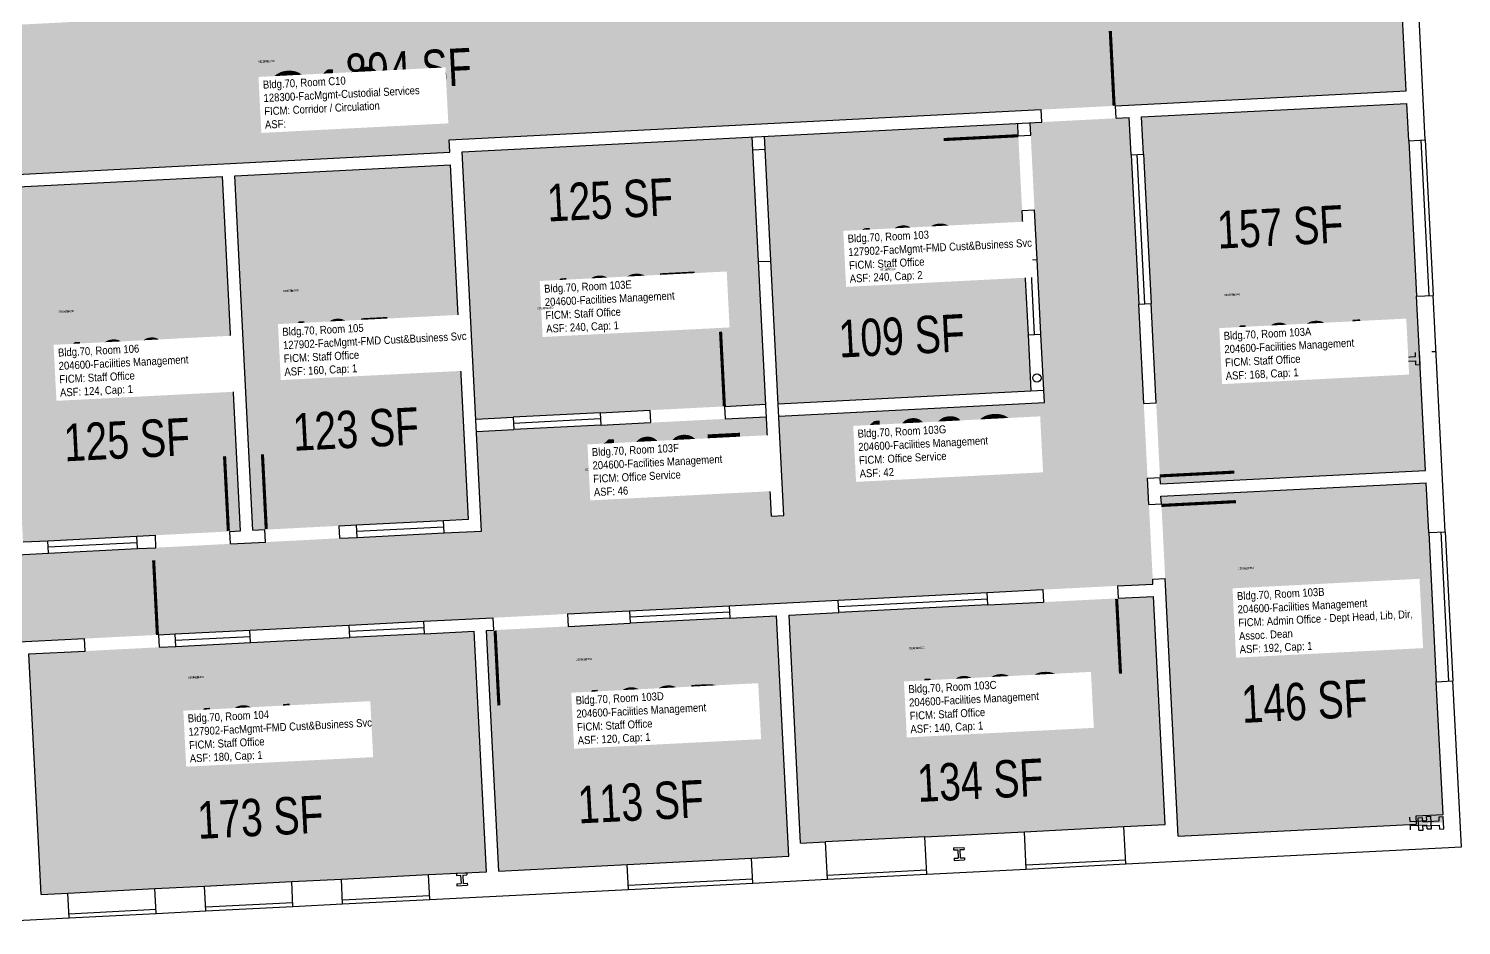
# Model space of a CAD drawing. Header units: inches. Extents: x 69217536 to 69218852, y 27687196 to 27690610.
# Drawn here: x 69218077 to 69218768, y 27687212 to 27687644 of the extents above; entities that cross this region are included whole.
import ezdxf
from ezdxf.enums import TextEntityAlignment as Align

# ---------------------------------------------------------------- set-up
doc = ezdxf.new("R2010")
doc.units = ezdxf.units.IN
doc.header["$LTSCALE"] = 50
doc.header["$MEASUREMENT"] = 0
doc.linetypes.add('DASHED2', pattern=[0.375, 0.25, -0.125])
for name, color, linetype in [('A-COLS', 5, 'CONTINUOUS'), ('A-DOOR', 2, 'CONTINUOUS'), ('A-GLAZ', 1, 'CONTINUOUS'), ('A-IDEN-RNUM', 7, 'CONTINUOUS'), ('A-IDEN-SNUM', 4, 'CONTINUOUS'), ('A-IDEN-VNUM', 4, 'CONTINUOUS'), ('A-WALL', 5, 'CONTINUOUS'), ('AREA-TEXT', 3, 'CONTINUOUS'), ('Rooms-Category-Color', 7, 'CONTINUOUS'), ('Rooms-College-Color', 7, 'CONTINUOUS'), ('Rooms-Department-Color', 7, 'CONTINUOUS'), ('Rooms-Division-Color', 7, 'CONTINUOUS'), ('Rooms-Information', 7, 'CONTINUOUS')]:
    doc.layers.add(name, color=color, linetype=linetype)
doc.styles.add('CP_AREA', font='arial.ttf', dxfattribs={"height": 15})
doc.styles.add('CP_ROOMSNUMBER', font='arial.ttf', dxfattribs={"height": 1})
doc.styles.add('CP_ROOMVNUMBER', font='arial.ttf', dxfattribs={"width": 0.85, "height": 0.075})

msp = doc.modelspace()

# ---------------------------------------------------------------- hatches: boundary and pattern name
at = {"layer": 'Rooms-Category-Color', "linetype": 'ByBlock', "true_color": 0xadadad}
msp.add_hatch(color=253, dxfattribs=at).paths.add_polyline_path([(69218573.8, 27688194.09), (69218573.49, 27688200.08), (69218576.45, 27688200.23), (69218569.58, 27688334.98), (69218525.62, 27688332.73), (69218532.52, 27688197.99), (69218534.58, 27688198.09), (69218534.88, 27688192.1), (69218530.97, 27688191.9), (69218540.46, 27688006.1), (69218265.3, 27687992.07), (69218265.59, 27687986.41), (69218269.12, 27687917.17), (69218273.83, 27687917.41), (69218370.98, 27687922.36), (69218369.61, 27687949.33), (69218381.96, 27687949.96), (69218532.92, 27687957.7), (69218532.81, 27687959.69), (69218538.81, 27687960), (69218553.59, 27687670.38), (69218504.19, 27687667.82), (69218384.27, 27687661.73), (69218336.34, 27687659.26), (69218328.35, 27687658.85), (69218328.04, 27687664.84), (69218330.04, 27687664.95), (69218327.59, 27687712.91), (69218279.65, 27687710.46), (69218282.1, 27687662.53), (69218284.1, 27687662.63), (69218284.4, 27687656.64), (69218184.53, 27687651.54), (69218183.62, 27687669.51), (69218165.64, 27687668.6), (69218166.56, 27687650.62), (69218041.26, 27687644.22), (69218005.3, 27687642.39), (69217995.78, 27687641.9), (69217943.74, 27687639.24), (69217827.49, 27687741.45), (69217785.55, 27687739.31), (69217786.77, 27687715.34), (69217788.6, 27687679.39), (69217790.6, 27687679.49), (69217790.7, 27687677.5), (69217798.69, 27687677.9), (69217798.59, 27687679.9), (69217800.59, 27687680), (69217800.89, 27687674.01), (69217798.89, 27687673.91), (69217798.79, 27687675.91), (69217790.8, 27687675.5), (69217790.91, 27687673.5), (69217788.91, 27687673.4), (69217790.74, 27687637.45), (69217857.65, 27687640.86), (69217857.96, 27687634.87), (69217835.99, 27687633.74), (69217836.88, 27687616.28), (69217839.66, 27687561.84), (69217941.75, 27687567.04), (69217951.51, 27687567.54), (69217999.45, 27687569.99), (69218280.09, 27687584.32), (69218279.78, 27687590.31), (69218458.38, 27687599.43), (69218741.18, 27687613.87), (69218735.91, 27687717.01), (69218735.72, 27687720.73), (69218721.74, 27687720.01), (69218721.54, 27687724.01), (69218601.69, 27687717.89), (69218601.12, 27687729.16), (69218591.74, 27687912.95), (69218588.98, 27687966.9), (69218577.38, 27688194.27), (69218573.8, 27688194.09)])
at = {"layer": 'Rooms-Category-Color', "linetype": 'ByBlock', "true_color": 0xfa9ba3}
for points in [[(69218742.4, 27687589.89), (69218741.49, 27687607.87), (69218613.65, 27687601.35), (69218614.57, 27687583.37), (69218618.24, 27687511.47), (69218622.51, 27687427.68), (69218622.67, 27687424.58), (69218750.5, 27687431.1), (69218747.9, 27687482.03), (69218747.6, 27687488.02), (69218746.22, 27687514.99)], [(69218435.22, 27687409), (69218379.3, 27687406.15), (69218295.41, 27687401.86), (69218277.43, 27687400.95), (69218235.49, 27687398.81), (69218191.21, 27687396.55), (69218174.45, 27687395.7), (69218129.62, 27687393.41), (69218086.68, 27687391.22), (69218068.7, 27687390.3), (69218059.69, 27687567.07), (69217999.77, 27687564.02), (69217951.83, 27687561.57), (69217942.07, 27687561.08), (69217795.03, 27687553.58), (69217797.48, 27687505.64), (69217799.92, 27687457.7), (69217800.79, 27687440.73), (69217818.76, 27687441.64), (69217819.17, 27687433.65), (69217801.19, 27687432.74), (69217802.42, 27687408.77), (69217804.86, 27687360.83), (69217806.19, 27687334.86), (69217956.27, 27687342.52), (69217974.09, 27687343.43), (69218018.03, 27687345.67), (69218065.97, 27687348.11), (69218139.94, 27687351.88), (69218147.74, 27687352.28), (69218183.7, 27687354.11), (69218231.63, 27687356.56), (69218267.59, 27687358.39), (69218300.89, 27687360.09), (69218366.81, 27687363.45), (69218414.74, 27687365.9), (69218437.37, 27687367.05), (69218467.32, 27687368.59), (69218539.22, 27687372.26), (69218602.03, 27687375.46), (69218619.12, 27687376.34), (69218619, 27687378.7), (69218616.52, 27687427.37), (69218612.24, 27687511.16), (69218608.58, 27687583.07), (69218607.66, 27687601.04), (69218559.88, 27687598.6), (69218569.21, 27687415.84), (69218435.23, 27687409)], [(69218438.47, 27687463.23), (69218560.46, 27687469.45), (69218553.89, 27687598.3), (69218431.9, 27687592.08)], [(69218286.08, 27687584.63), (69218425.9, 27687591.76), (69218432.47, 27687462.93), (69218292.65, 27687455.8)], [(69218280.39, 27687578.32), (69218176.53, 27687573.03), (69218185.24, 27687402.25), (69218190.9, 27687402.54), (69218235.17, 27687404.79), (69218277.12, 27687406.93), (69218289.1, 27687407.54)], [(69218170.54, 27687572.71), (69218065.67, 27687567.37), (69218074.38, 27687396.59), (69218086.36, 27687397.2), (69218129.31, 27687399.39), (69218174.13, 27687401.68), (69218179.24, 27687401.94)], [(69218438.77, 27687457.24), (69218566.77, 27687463.77), (69218569.21, 27687415.84), (69218441.22, 27687409.32)], [(69218292.96, 27687449.8), (69218432.78, 27687456.93), (69218435.23, 27687409), (69218295.41, 27687401.87)], [(69218752.05, 27687401.14), (69218750.83, 27687425.11), (69218622.99, 27687418.59), (69218625.01, 27687379), (69218631.34, 27687254.8), (69218746.19, 27687260.66), (69218759.22, 27687261.39), (69218755.71, 27687329.23)], [(69218619.44, 27687370.33), (69218602.36, 27687369.46), (69218539.55, 27687366.26), (69218467.64, 27687362.59), (69218443.67, 27687361.37), (69218449.27, 27687251.51), (69218461.26, 27687252.12), (69218509.2, 27687254.57), (69218557.13, 27687257.01), (69218605.07, 27687259.46), (69218625.05, 27687260.48)], [(69218437.68, 27687361.07), (69218415.06, 27687359.91), (69218367.12, 27687357.47), (69218301.21, 27687354.11), (69218297.86, 27687353.94), (69218303.77, 27687238.09), (69218365.69, 27687241.24), (69218425.61, 27687244.3), (69218443.59, 27687245.22)], [(69218291.86, 27687353.61), (69218267.9, 27687352.39), (69218231.94, 27687350.55), (69218184, 27687348.11), (69218148.05, 27687346.28), (69218140.24, 27687345.88), (69218077.14, 27687342.66), (69218083.05, 27687226.81), (69218096.03, 27687227.47), (69218137.98, 27687229.61), (69218161.95, 27687230.83), (69218203.89, 27687232.97), (69218227.86, 27687234.19), (69218269.81, 27687236.33), (69218297.77, 27687237.76)]]:
    msp.add_hatch(color=241, dxfattribs=at).paths.add_polyline_path(points)
at = {"layer": 'Rooms-College-Color', "linetype": 'ByBlock', "true_color": 0xadadad}
msp.add_hatch(color=253, dxfattribs=at).paths.add_polyline_path([(69218573.8, 27688194.09), (69218573.49, 27688200.08), (69218576.45, 27688200.23), (69218569.58, 27688334.98), (69218525.62, 27688332.73), (69218532.52, 27688197.99), (69218534.58, 27688198.09), (69218534.88, 27688192.1), (69218530.97, 27688191.9), (69218540.46, 27688006.1), (69218265.3, 27687992.07), (69218265.59, 27687986.41), (69218269.12, 27687917.17), (69218273.83, 27687917.41), (69218370.98, 27687922.36), (69218369.61, 27687949.33), (69218381.96, 27687949.96), (69218532.92, 27687957.7), (69218532.81, 27687959.69), (69218538.81, 27687960), (69218553.59, 27687670.38), (69218504.19, 27687667.82), (69218384.27, 27687661.73), (69218336.34, 27687659.26), (69218328.35, 27687658.85), (69218328.04, 27687664.84), (69218330.04, 27687664.95), (69218327.59, 27687712.91), (69218279.65, 27687710.46), (69218282.1, 27687662.53), (69218284.1, 27687662.63), (69218284.4, 27687656.64), (69218184.53, 27687651.54), (69218183.62, 27687669.51), (69218165.64, 27687668.6), (69218166.56, 27687650.62), (69218041.26, 27687644.22), (69218005.3, 27687642.39), (69217995.78, 27687641.9), (69217943.74, 27687639.24), (69217827.49, 27687741.45), (69217785.55, 27687739.31), (69217786.77, 27687715.34), (69217788.6, 27687679.39), (69217790.6, 27687679.49), (69217790.7, 27687677.5), (69217798.69, 27687677.9), (69217798.59, 27687679.9), (69217800.59, 27687680), (69217800.89, 27687674.01), (69217798.89, 27687673.91), (69217798.79, 27687675.91), (69217790.8, 27687675.5), (69217790.91, 27687673.5), (69217788.91, 27687673.4), (69217790.74, 27687637.45), (69217857.65, 27687640.86), (69217857.96, 27687634.87), (69217835.99, 27687633.74), (69217836.88, 27687616.28), (69217839.66, 27687561.84), (69217941.75, 27687567.04), (69217951.51, 27687567.54), (69217999.45, 27687569.99), (69218280.09, 27687584.32), (69218279.78, 27687590.31), (69218458.38, 27687599.43), (69218741.18, 27687613.87), (69218735.91, 27687717.01), (69218735.72, 27687720.73), (69218721.74, 27687720.01), (69218721.54, 27687724.01), (69218601.69, 27687717.89), (69218601.12, 27687729.16), (69218591.74, 27687912.95), (69218588.98, 27687966.9), (69218577.38, 27688194.27), (69218573.8, 27688194.09)])
at = {"layer": 'Rooms-College-Color', "linetype": 'ByBlock', "true_color": 0x80bc67}
for points in [[(69218742.4, 27687589.89), (69218741.49, 27687607.87), (69218613.65, 27687601.35), (69218614.57, 27687583.37), (69218618.24, 27687511.47), (69218622.51, 27687427.68), (69218622.67, 27687424.58), (69218750.5, 27687431.1), (69218747.9, 27687482.03), (69218747.6, 27687488.02), (69218746.22, 27687514.99)], [(69218435.22, 27687409), (69218379.3, 27687406.15), (69218295.41, 27687401.86), (69218277.43, 27687400.95), (69218235.49, 27687398.81), (69218191.21, 27687396.55), (69218174.45, 27687395.7), (69218129.62, 27687393.41), (69218086.68, 27687391.22), (69218068.7, 27687390.3), (69218059.69, 27687567.07), (69217999.77, 27687564.02), (69217951.83, 27687561.57), (69217942.07, 27687561.08), (69217795.03, 27687553.58), (69217797.48, 27687505.64), (69217799.92, 27687457.7), (69217800.79, 27687440.73), (69217818.76, 27687441.64), (69217819.17, 27687433.65), (69217801.19, 27687432.74), (69217802.42, 27687408.77), (69217804.86, 27687360.83), (69217806.19, 27687334.86), (69217956.27, 27687342.52), (69217974.09, 27687343.43), (69218018.03, 27687345.67), (69218065.97, 27687348.11), (69218139.94, 27687351.88), (69218147.74, 27687352.28), (69218183.7, 27687354.11), (69218231.63, 27687356.56), (69218267.59, 27687358.39), (69218300.89, 27687360.09), (69218366.81, 27687363.45), (69218414.74, 27687365.9), (69218437.37, 27687367.05), (69218467.32, 27687368.59), (69218539.22, 27687372.26), (69218602.03, 27687375.46), (69218619.12, 27687376.34), (69218619, 27687378.7), (69218616.52, 27687427.37), (69218612.24, 27687511.16), (69218608.58, 27687583.07), (69218607.66, 27687601.04), (69218559.88, 27687598.6), (69218569.21, 27687415.84), (69218435.23, 27687409)], [(69218438.47, 27687463.23), (69218560.46, 27687469.45), (69218553.89, 27687598.3), (69218431.9, 27687592.08)], [(69218286.08, 27687584.63), (69218425.9, 27687591.76), (69218432.47, 27687462.93), (69218292.65, 27687455.8)], [(69218280.39, 27687578.32), (69218176.53, 27687573.03), (69218185.24, 27687402.25), (69218190.9, 27687402.54), (69218235.17, 27687404.79), (69218277.12, 27687406.93), (69218289.1, 27687407.54)], [(69218170.54, 27687572.71), (69218065.67, 27687567.37), (69218074.38, 27687396.59), (69218086.36, 27687397.2), (69218129.31, 27687399.39), (69218174.13, 27687401.68), (69218179.24, 27687401.94)], [(69218438.77, 27687457.24), (69218566.77, 27687463.77), (69218569.21, 27687415.84), (69218441.22, 27687409.32)], [(69218292.96, 27687449.8), (69218432.78, 27687456.93), (69218435.23, 27687409), (69218295.41, 27687401.87)], [(69218752.05, 27687401.14), (69218750.83, 27687425.11), (69218622.99, 27687418.59), (69218625.01, 27687379), (69218631.34, 27687254.8), (69218746.19, 27687260.66), (69218759.22, 27687261.39), (69218755.71, 27687329.23)], [(69218619.44, 27687370.33), (69218602.36, 27687369.46), (69218539.55, 27687366.26), (69218467.64, 27687362.59), (69218443.67, 27687361.37), (69218449.27, 27687251.51), (69218461.26, 27687252.12), (69218509.2, 27687254.57), (69218557.13, 27687257.01), (69218605.07, 27687259.46), (69218625.05, 27687260.48)], [(69218437.68, 27687361.07), (69218415.06, 27687359.91), (69218367.12, 27687357.47), (69218301.21, 27687354.11), (69218297.86, 27687353.94), (69218303.77, 27687238.09), (69218365.69, 27687241.24), (69218425.61, 27687244.3), (69218443.59, 27687245.22)], [(69218291.86, 27687353.61), (69218267.9, 27687352.39), (69218231.94, 27687350.55), (69218184, 27687348.11), (69218148.05, 27687346.28), (69218140.24, 27687345.88), (69218077.14, 27687342.66), (69218083.05, 27687226.81), (69218096.03, 27687227.47), (69218137.98, 27687229.61), (69218161.95, 27687230.83), (69218203.89, 27687232.97), (69218227.86, 27687234.19), (69218269.81, 27687236.33), (69218297.77, 27687237.76)]]:
    msp.add_hatch(color=83, dxfattribs=at).paths.add_polyline_path(points)
at = {"layer": 'Rooms-Department-Color', "linetype": 'ByBlock', "true_color": 0xacacac}
msp.add_hatch(color=253, dxfattribs=at).paths.add_polyline_path([(69218573.8, 27688194.09), (69218573.49, 27688200.08), (69218576.45, 27688200.23), (69218569.58, 27688334.98), (69218525.62, 27688332.73), (69218532.52, 27688197.99), (69218534.58, 27688198.09), (69218534.88, 27688192.1), (69218530.97, 27688191.9), (69218540.46, 27688006.1), (69218265.3, 27687992.07), (69218265.59, 27687986.41), (69218269.12, 27687917.17), (69218273.83, 27687917.41), (69218370.98, 27687922.36), (69218369.61, 27687949.33), (69218381.96, 27687949.96), (69218532.92, 27687957.7), (69218532.81, 27687959.69), (69218538.81, 27687960), (69218553.59, 27687670.38), (69218504.19, 27687667.82), (69218384.27, 27687661.73), (69218336.34, 27687659.26), (69218328.35, 27687658.85), (69218328.04, 27687664.84), (69218330.04, 27687664.95), (69218327.59, 27687712.91), (69218279.65, 27687710.46), (69218282.1, 27687662.53), (69218284.1, 27687662.63), (69218284.4, 27687656.64), (69218184.53, 27687651.54), (69218183.62, 27687669.51), (69218165.64, 27687668.6), (69218166.56, 27687650.62), (69218041.26, 27687644.22), (69218005.3, 27687642.39), (69217995.78, 27687641.9), (69217943.74, 27687639.24), (69217827.49, 27687741.45), (69217785.55, 27687739.31), (69217786.77, 27687715.34), (69217788.6, 27687679.39), (69217790.6, 27687679.49), (69217790.7, 27687677.5), (69217798.69, 27687677.9), (69217798.59, 27687679.9), (69217800.59, 27687680), (69217800.89, 27687674.01), (69217798.89, 27687673.91), (69217798.79, 27687675.91), (69217790.8, 27687675.5), (69217790.91, 27687673.5), (69217788.91, 27687673.4), (69217790.74, 27687637.45), (69217857.65, 27687640.86), (69217857.96, 27687634.87), (69217835.99, 27687633.74), (69217836.88, 27687616.28), (69217839.66, 27687561.84), (69217941.75, 27687567.04), (69217951.51, 27687567.54), (69217999.45, 27687569.99), (69218280.09, 27687584.32), (69218279.78, 27687590.31), (69218458.38, 27687599.43), (69218741.18, 27687613.87), (69218735.91, 27687717.01), (69218735.72, 27687720.73), (69218721.74, 27687720.01), (69218721.54, 27687724.01), (69218601.69, 27687717.89), (69218601.12, 27687729.16), (69218591.74, 27687912.95), (69218588.98, 27687966.9), (69218577.38, 27688194.27), (69218573.8, 27688194.09)])
at = {"layer": 'Rooms-Department-Color', "linetype": 'ByBlock', "true_color": 0x80bc67}
for points in [[(69218742.4, 27687589.89), (69218741.49, 27687607.87), (69218613.65, 27687601.35), (69218614.57, 27687583.37), (69218618.24, 27687511.47), (69218622.51, 27687427.68), (69218622.67, 27687424.58), (69218750.5, 27687431.1), (69218747.9, 27687482.03), (69218747.6, 27687488.02), (69218746.22, 27687514.99)], [(69218435.22, 27687409), (69218379.3, 27687406.15), (69218295.41, 27687401.86), (69218277.43, 27687400.95), (69218235.49, 27687398.81), (69218191.21, 27687396.55), (69218174.45, 27687395.7), (69218129.62, 27687393.41), (69218086.68, 27687391.22), (69218068.7, 27687390.3), (69218059.69, 27687567.07), (69217999.77, 27687564.02), (69217951.83, 27687561.57), (69217942.07, 27687561.08), (69217795.03, 27687553.58), (69217797.48, 27687505.64), (69217799.92, 27687457.7), (69217800.79, 27687440.73), (69217818.76, 27687441.64), (69217819.17, 27687433.65), (69217801.19, 27687432.74), (69217802.42, 27687408.77), (69217804.86, 27687360.83), (69217806.19, 27687334.86), (69217956.27, 27687342.52), (69217974.09, 27687343.43), (69218018.03, 27687345.67), (69218065.97, 27687348.11), (69218139.94, 27687351.88), (69218147.74, 27687352.28), (69218183.7, 27687354.11), (69218231.63, 27687356.56), (69218267.59, 27687358.39), (69218300.89, 27687360.09), (69218366.81, 27687363.45), (69218414.74, 27687365.9), (69218437.37, 27687367.05), (69218467.32, 27687368.59), (69218539.22, 27687372.26), (69218602.03, 27687375.46), (69218619.12, 27687376.34), (69218619, 27687378.7), (69218616.52, 27687427.37), (69218612.24, 27687511.16), (69218608.58, 27687583.07), (69218607.66, 27687601.04), (69218559.88, 27687598.6), (69218569.21, 27687415.84), (69218435.23, 27687409)], [(69218438.47, 27687463.23), (69218560.46, 27687469.45), (69218553.89, 27687598.3), (69218431.9, 27687592.08)], [(69218286.08, 27687584.63), (69218425.9, 27687591.76), (69218432.47, 27687462.93), (69218292.65, 27687455.8)], [(69218280.39, 27687578.32), (69218176.53, 27687573.03), (69218185.24, 27687402.25), (69218190.9, 27687402.54), (69218235.17, 27687404.79), (69218277.12, 27687406.93), (69218289.1, 27687407.54)], [(69218170.54, 27687572.71), (69218065.67, 27687567.37), (69218074.38, 27687396.59), (69218086.36, 27687397.2), (69218129.31, 27687399.39), (69218174.13, 27687401.68), (69218179.24, 27687401.94)], [(69218438.77, 27687457.24), (69218566.77, 27687463.77), (69218569.21, 27687415.84), (69218441.22, 27687409.32)], [(69218292.96, 27687449.8), (69218432.78, 27687456.93), (69218435.23, 27687409), (69218295.41, 27687401.87)], [(69218752.05, 27687401.14), (69218750.83, 27687425.11), (69218622.99, 27687418.59), (69218625.01, 27687379), (69218631.34, 27687254.8), (69218746.19, 27687260.66), (69218759.22, 27687261.39), (69218755.71, 27687329.23)], [(69218619.44, 27687370.33), (69218602.36, 27687369.46), (69218539.55, 27687366.26), (69218467.64, 27687362.59), (69218443.67, 27687361.37), (69218449.27, 27687251.51), (69218461.26, 27687252.12), (69218509.2, 27687254.57), (69218557.13, 27687257.01), (69218605.07, 27687259.46), (69218625.05, 27687260.48)], [(69218437.68, 27687361.07), (69218415.06, 27687359.91), (69218367.12, 27687357.47), (69218301.21, 27687354.11), (69218297.86, 27687353.94), (69218303.77, 27687238.09), (69218365.69, 27687241.24), (69218425.61, 27687244.3), (69218443.59, 27687245.22)], [(69218291.86, 27687353.61), (69218267.9, 27687352.39), (69218231.94, 27687350.55), (69218184, 27687348.11), (69218148.05, 27687346.28), (69218140.24, 27687345.88), (69218077.14, 27687342.66), (69218083.05, 27687226.81), (69218096.03, 27687227.47), (69218137.98, 27687229.61), (69218161.95, 27687230.83), (69218203.89, 27687232.97), (69218227.86, 27687234.19), (69218269.81, 27687236.33), (69218297.77, 27687237.76)]]:
    msp.add_hatch(color=83, dxfattribs=at).paths.add_polyline_path(points)
at = {"layer": 'Rooms-Division-Color', "linetype": 'ByBlock', "true_color": 0xadadad}
msp.add_hatch(color=253, dxfattribs=at).paths.add_polyline_path([(69218573.8, 27688194.09), (69218573.49, 27688200.08), (69218576.45, 27688200.23), (69218569.58, 27688334.98), (69218525.62, 27688332.73), (69218532.52, 27688197.99), (69218534.58, 27688198.09), (69218534.88, 27688192.1), (69218530.97, 27688191.9), (69218540.46, 27688006.1), (69218265.3, 27687992.07), (69218265.59, 27687986.41), (69218269.12, 27687917.17), (69218273.83, 27687917.41), (69218370.98, 27687922.36), (69218369.61, 27687949.33), (69218381.96, 27687949.96), (69218532.92, 27687957.7), (69218532.81, 27687959.69), (69218538.81, 27687960), (69218553.59, 27687670.38), (69218504.19, 27687667.82), (69218384.27, 27687661.73), (69218336.34, 27687659.26), (69218328.35, 27687658.85), (69218328.04, 27687664.84), (69218330.04, 27687664.95), (69218327.59, 27687712.91), (69218279.65, 27687710.46), (69218282.1, 27687662.53), (69218284.1, 27687662.63), (69218284.4, 27687656.64), (69218184.53, 27687651.54), (69218183.62, 27687669.51), (69218165.64, 27687668.6), (69218166.56, 27687650.62), (69218041.26, 27687644.22), (69218005.3, 27687642.39), (69217995.78, 27687641.9), (69217943.74, 27687639.24), (69217827.49, 27687741.45), (69217785.55, 27687739.31), (69217786.77, 27687715.34), (69217788.6, 27687679.39), (69217790.6, 27687679.49), (69217790.7, 27687677.5), (69217798.69, 27687677.9), (69217798.59, 27687679.9), (69217800.59, 27687680), (69217800.89, 27687674.01), (69217798.89, 27687673.91), (69217798.79, 27687675.91), (69217790.8, 27687675.5), (69217790.91, 27687673.5), (69217788.91, 27687673.4), (69217790.74, 27687637.45), (69217857.65, 27687640.86), (69217857.96, 27687634.87), (69217835.99, 27687633.74), (69217836.88, 27687616.28), (69217839.66, 27687561.84), (69217941.75, 27687567.04), (69217951.51, 27687567.54), (69217999.45, 27687569.99), (69218280.09, 27687584.32), (69218279.78, 27687590.31), (69218458.38, 27687599.43), (69218741.18, 27687613.87), (69218735.91, 27687717.01), (69218735.72, 27687720.73), (69218721.74, 27687720.01), (69218721.54, 27687724.01), (69218601.69, 27687717.89), (69218601.12, 27687729.16), (69218591.74, 27687912.95), (69218588.98, 27687966.9), (69218577.38, 27688194.27), (69218573.8, 27688194.09)])
at = {"layer": 'Rooms-Division-Color', "linetype": 'ByBlock', "true_color": 0x80bc67}
for points in [[(69218742.4, 27687589.89), (69218741.49, 27687607.87), (69218613.65, 27687601.35), (69218614.57, 27687583.37), (69218618.24, 27687511.47), (69218622.51, 27687427.68), (69218622.67, 27687424.58), (69218750.5, 27687431.1), (69218747.9, 27687482.03), (69218747.6, 27687488.02), (69218746.22, 27687514.99)], [(69218435.22, 27687409), (69218379.3, 27687406.15), (69218295.41, 27687401.86), (69218277.43, 27687400.95), (69218235.49, 27687398.81), (69218191.21, 27687396.55), (69218174.45, 27687395.7), (69218129.62, 27687393.41), (69218086.68, 27687391.22), (69218068.7, 27687390.3), (69218059.69, 27687567.07), (69217999.77, 27687564.02), (69217951.83, 27687561.57), (69217942.07, 27687561.08), (69217795.03, 27687553.58), (69217797.48, 27687505.64), (69217799.92, 27687457.7), (69217800.79, 27687440.73), (69217818.76, 27687441.64), (69217819.17, 27687433.65), (69217801.19, 27687432.74), (69217802.42, 27687408.77), (69217804.86, 27687360.83), (69217806.19, 27687334.86), (69217956.27, 27687342.52), (69217974.09, 27687343.43), (69218018.03, 27687345.67), (69218065.97, 27687348.11), (69218139.94, 27687351.88), (69218147.74, 27687352.28), (69218183.7, 27687354.11), (69218231.63, 27687356.56), (69218267.59, 27687358.39), (69218300.89, 27687360.09), (69218366.81, 27687363.45), (69218414.74, 27687365.9), (69218437.37, 27687367.05), (69218467.32, 27687368.59), (69218539.22, 27687372.26), (69218602.03, 27687375.46), (69218619.12, 27687376.34), (69218619, 27687378.7), (69218616.52, 27687427.37), (69218612.24, 27687511.16), (69218608.58, 27687583.07), (69218607.66, 27687601.04), (69218559.88, 27687598.6), (69218569.21, 27687415.84), (69218435.23, 27687409)], [(69218438.47, 27687463.23), (69218560.46, 27687469.45), (69218553.89, 27687598.3), (69218431.9, 27687592.08)], [(69218286.08, 27687584.63), (69218425.9, 27687591.76), (69218432.47, 27687462.93), (69218292.65, 27687455.8)], [(69218280.39, 27687578.32), (69218176.53, 27687573.03), (69218185.24, 27687402.25), (69218190.9, 27687402.54), (69218235.17, 27687404.79), (69218277.12, 27687406.93), (69218289.1, 27687407.54)], [(69218170.54, 27687572.71), (69218065.67, 27687567.37), (69218074.38, 27687396.59), (69218086.36, 27687397.2), (69218129.31, 27687399.39), (69218174.13, 27687401.68), (69218179.24, 27687401.94)], [(69218438.77, 27687457.24), (69218566.77, 27687463.77), (69218569.21, 27687415.84), (69218441.22, 27687409.32)], [(69218292.96, 27687449.8), (69218432.78, 27687456.93), (69218435.23, 27687409), (69218295.41, 27687401.87)], [(69218752.05, 27687401.14), (69218750.83, 27687425.11), (69218622.99, 27687418.59), (69218625.01, 27687379), (69218631.34, 27687254.8), (69218746.19, 27687260.66), (69218759.22, 27687261.39), (69218755.71, 27687329.23)], [(69218619.44, 27687370.33), (69218602.36, 27687369.46), (69218539.55, 27687366.26), (69218467.64, 27687362.59), (69218443.67, 27687361.37), (69218449.27, 27687251.51), (69218461.26, 27687252.12), (69218509.2, 27687254.57), (69218557.13, 27687257.01), (69218605.07, 27687259.46), (69218625.05, 27687260.48)], [(69218437.68, 27687361.07), (69218415.06, 27687359.91), (69218367.12, 27687357.47), (69218301.21, 27687354.11), (69218297.86, 27687353.94), (69218303.77, 27687238.09), (69218365.69, 27687241.24), (69218425.61, 27687244.3), (69218443.59, 27687245.22)], [(69218291.86, 27687353.61), (69218267.9, 27687352.39), (69218231.94, 27687350.55), (69218184, 27687348.11), (69218148.05, 27687346.28), (69218140.24, 27687345.88), (69218077.14, 27687342.66), (69218083.05, 27687226.81), (69218096.03, 27687227.47), (69218137.98, 27687229.61), (69218161.95, 27687230.83), (69218203.89, 27687232.97), (69218227.86, 27687234.19), (69218269.81, 27687236.33), (69218297.77, 27687237.76)]]:
    msp.add_hatch(color=83, dxfattribs=at).paths.add_polyline_path(points)

# ---------------------------------------------------------------- linework, layer by layer
at = {"layer": 'A-COLS'}
for p, q in [((69218745.71, 27687485.93), (69218745.61, 27687487.93)), ((69218747.91, 27687482.04), (69218747.6, 27687488.03)), ((69218753.6, 27687488.34), (69218755.59, 27687488.44)), ((69218735.62, 27687487.42), (69218737.62, 27687487.52)), ((69218735.92, 27687481.43), (69218735.62, 27687487.42)), ((69218735.92, 27687481.43), (69218737.92, 27687481.53)), ((69218737.72, 27687485.52), (69218737.62, 27687487.52)), ((69218737.72, 27687485.52), (69218745.71, 27687485.93)), ((69218737.82, 27687483.53), (69218745.81, 27687483.93)), ((69218737.92, 27687481.53), (69218737.82, 27687483.53)), ((69218745.91, 27687481.94), (69218745.81, 27687483.93)), ((69218745.91, 27687481.94), (69218747.91, 27687482.04)), ((69218743.12, 27687261.95), (69218743.02, 27687263.95)), ((69218743.12, 27687261.95), (69218751.11, 27687262.36)), ((69218743.23, 27687259.95), (69218751.22, 27687260.36)), ((69218743.33, 27687257.95), (69218743.23, 27687259.95)), ((69218747.04, 27687263.71), (69218749.04, 27687263.81)), ((69218747.35, 27687257.72), (69218747.04, 27687263.71)), ((69218749.14, 27687261.82), (69218749.04, 27687263.81)), ((69218749.14, 27687261.82), (69218757.13, 27687262.22)), ((69218749.24, 27687259.82), (69218757.23, 27687260.23)), ((69218751.01, 27687264.35), (69218753.01, 27687264.46)), ((69218751.11, 27687262.36), (69218751.01, 27687264.35)), ((69218751.32, 27687258.36), (69218751.22, 27687260.36)), ((69218753.31, 27687258.46), (69218753.01, 27687264.46)), ((69218757.03, 27687264.22), (69218759.02, 27687264.32)), ((69218757.13, 27687262.22), (69218757.03, 27687264.22)), ((69218757.33, 27687258.23), (69218757.23, 27687260.23)), ((69218759.33, 27687258.33), (69218759.02, 27687264.32)), ((69218747.35, 27687257.72), (69218749.34, 27687257.82)), ((69218749.34, 27687257.82), (69218749.24, 27687259.82)), ((69218751.32, 27687258.36), (69218753.31, 27687258.46)), ((69218757.33, 27687258.23), (69218759.33, 27687258.33)), ((69218522.98, 27687249.22), (69218527.98, 27687249.47)), ((69218522.98, 27687249.22), (69218523.03, 27687248.22)), ((69218523.03, 27687248.22), (69218525.03, 27687248.32)), ((69218525.03, 27687248.32), (69218525.23, 27687244.32)), ((69218526.03, 27687248.37), (69218528.03, 27687248.47)), ((69218526.03, 27687248.37), (69218526.23, 27687244.38)), ((69218527.98, 27687249.47), (69218528.03, 27687248.47)), ((69218523.24, 27687244.22), (69218525.23, 27687244.32)), ((69218523.24, 27687244.22), (69218523.29, 27687243.22)), ((69218523.29, 27687243.22), (69218528.28, 27687243.48)), ((69218526.23, 27687244.38), (69218528.23, 27687244.48)), ((69218528.23, 27687244.48), (69218528.28, 27687243.48)), ((69218283.29, 27687236.98), (69218288.29, 27687237.23)), ((69218283.29, 27687236.98), (69218283.35, 27687235.98)), ((69218283.35, 27687235.98), (69218285.34, 27687236.08)), ((69218285.34, 27687236.08), (69218285.55, 27687232.09)), ((69218286.34, 27687236.13), (69218288.34, 27687236.24)), ((69218286.34, 27687236.13), (69218286.55, 27687232.14)), ((69218286.55, 27687232.14), (69218288.54, 27687232.24)), ((69218288.29, 27687237.23), (69218288.34, 27687236.24)), ((69218288.54, 27687232.24), (69218288.59, 27687231.24)), ((69218283.55, 27687231.99), (69218285.55, 27687232.09)), ((69218283.55, 27687231.99), (69218283.6, 27687230.99)), ((69218283.6, 27687230.99), (69218288.59, 27687231.24))]:
    msp.add_line(p, q, dxfattribs=at)
for centre in [(69218563.16, 27687475.61), (69218570.51, 27687331.45)]:
    msp.add_circle(centre, 2, dxfattribs=at)
at = {"layer": 'A-DOOR'}
for points in [[(69218600.37, 27687606.85, 1.5, 1.5, 0), (69218598.54, 27687642.8, 0, 0, 0), (69218597.79, 27687642.76, 0, 0, 0.414214), (69218565.24, 27687603.55, 0, 0, 0.414214)], [(69218554.19, 27687592.31, 1.5, 1.5, 0), (69218518.24, 27687590.47, 0, 0, 0), (69218518.28, 27687589.72, 0, 0, 0.387874), (69218556.03, 27687556.35, 0, 0, 0.414214)], [(69218412.5, 27687461.91, 1.5, 1.5, 0), (69218410.66, 27687497.86, 0, 0, 0), (69218409.91, 27687497.82, 0, 0, 0.387439), (69218376.55, 27687460.07, 0, 0, 0.414214)], [(69218622.4, 27687428.42, 1.5, 1.5, 0), (69218658.35, 27687430.26, 0, 0, 0), (69218658.31, 27687431.01, 0, 0, 0.414214), (69218619.1, 27687463.55, 0, 0, 0.414214)], [(69218191.64, 27687402.9, 1.5, 1.5, 0), (69218189.81, 27687438.85, 0, 0, 0), (69218190.55, 27687438.89, 0, 0, -0.414214), (69218226.92, 27687403.2, 0, 0, -0.414214)], [(69218173.38, 27687401.97, 1.5, 1.5, 0), (69218171.54, 27687437.92, 0, 0, 0), (69218170.79, 27687437.88, 0, 0, 0.414214), (69218138.25, 27687398.67, 0, 0, 0.414214)], [(69218623.12, 27687414.2, 1.5, 1.5, 0), (69218659.08, 27687416.04, 0, 0, 0), (69218659.12, 27687415.29, 0, 0, -0.414214), (69218623.42, 27687378.92, 0, 0, -0.414214)], [(69218139.19, 27687351.75, 1.5, 1.5, 0), (69218137.36, 27687387.71, 0, 0, 0), (69218136.61, 27687387.67, 0, 0, 0.414214), (69218104.07, 27687348.46, 0, 0, 0.414214)], [(69218601.62, 27687369.1, 1.5, 1.5, 0), (69218603.46, 27687333.15, 0, 0, 0), (69218602.71, 27687333.11, 0, 0, -0.414214), (69218566.34, 27687368.8, 0, 0, -0.414214)], [(69218301.97, 27687353.8, 1.5, 1.5, 0), (69218303.8, 27687317.85, 0, 0, 0), (69218304.55, 27687317.89, 0, 0, 0.414214), (69218337.09, 27687357.1, 0, 0, 0.414214)]]:
    msp.add_lwpolyline(points, format="xyseb", dxfattribs=at)
at = {"layer": 'A-GLAZ'}
for p, q in [((69218742.4, 27687589.9), (69218746.23, 27687515)), ((69218752.22, 27687515.3), (69218748.4, 27687590.2)), ((69218750.39, 27687590.31), (69218754.22, 27687515.4)), ((69218608.58, 27687583.07), (69218612.25, 27687511.16)), ((69218615.24, 27687511.31), (69218611.57, 27687583.22)), ((69218614.57, 27687583.37), (69218618.24, 27687511.47)), ((69218559.09, 27687496.43), (69218557.25, 27687532.38)), ((69218562.08, 27687496.58), (69218560.25, 27687532.54)), ((69218565.08, 27687496.74), (69218563.25, 27687532.69)), ((69218352.58, 27687458.85), (69218310.63, 27687456.71)), ((69218352.73, 27687455.85), (69218310.78, 27687453.71)), ((69218352.88, 27687452.86), (69218310.94, 27687450.72)), ((69218235.18, 27687404.8), (69218277.13, 27687406.94)), ((69218086.37, 27687397.2), (69218129.32, 27687399.39)), ((69218235.33, 27687401.8), (69218277.28, 27687403.94)), ((69218235.49, 27687398.81), (69218277.43, 27687400.95)), ((69218752.04, 27687401.14), (69218755.71, 27687329.24)), ((69218761.7, 27687329.54), (69218758.03, 27687401.45)), ((69218760.03, 27687401.55), (69218763.7, 27687329.65)), ((69218086.53, 27687394.21), (69218129.47, 27687396.4)), ((69218086.68, 27687391.21), (69218129.62, 27687393.4)), ((69218467.33, 27687368.59), (69218539.23, 27687372.26)), ((69218366.81, 27687363.46), (69218414.75, 27687365.9)), ((69218467.48, 27687365.59), (69218539.39, 27687369.26)), ((69218539.54, 27687366.27), (69218467.63, 27687362.59)), ((69218231.64, 27687356.55), (69218267.59, 27687358.39)), ((69218366.96, 27687360.46), (69218414.9, 27687362.91)), ((69218415.05, 27687359.91), (69218367.11, 27687357.46)), ((69218147.74, 27687352.27), (69218183.7, 27687354.11)), ((69218147.9, 27687349.28), (69218183.85, 27687351.11)), ((69218231.79, 27687353.56), (69218267.74, 27687355.39)), ((69218267.89, 27687352.4), (69218231.94, 27687350.56)), ((69218148.05, 27687346.28), (69218184, 27687348.12)), ((69218509.2, 27687254.57), (69218461.26, 27687252.13)), ((69218557.13, 27687257.02), (69218605.07, 27687259.47)), ((69218365.69, 27687241.24), (69218425.61, 27687244.3)), ((69218557.95, 27687241.04), (69218605.89, 27687243.49)), ((69218558.05, 27687239.04), (69218605.99, 27687241.49)), ((69218161.95, 27687230.84), (69218203.9, 27687232.98)), ((69218227.87, 27687234.2), (69218269.81, 27687236.34)), ((69218366.2, 27687231.25), (69218426.12, 27687234.31)), ((69218366.3, 27687229.25), (69218426.22, 27687232.31)), ((69218462.07, 27687236.15), (69218510.01, 27687238.59)), ((69218462.18, 27687234.15), (69218510.11, 27687236.6)), ((69218096.04, 27687227.47), (69218137.99, 27687229.61)), ((69218228.38, 27687224.22), (69218270.32, 27687226.36)), ((69218096.55, 27687217.49), (69218138.5, 27687219.63)), ((69218162.46, 27687220.85), (69218204.41, 27687222.99)), ((69218162.57, 27687218.85), (69218204.51, 27687221)), ((69218228.48, 27687222.22), (69218270.43, 27687224.36)), ((69218096.65, 27687215.49), (69218138.6, 27687217.63))]:
    msp.add_line(p, q, dxfattribs=at)
at = {"layer": 'A-WALL'}
for p, q in [((69218750.39, 27687590.31), (69218745.74, 27687681.47)), ((69218741.18, 27687613.87), (69218737.75, 27687681.06)), ((69218601.13, 27687606.72), (69218741.18, 27687613.87)), ((69218601.43, 27687600.73), (69218601.13, 27687606.72)), ((69218613.65, 27687601.35), (69218741.49, 27687607.88)), ((69218742.4, 27687589.9), (69218741.49, 27687607.88)), ((69218279.78, 27687590.31), (69218565.18, 27687604.88)), ((69218286.08, 27687584.63), (69218565.48, 27687598.89)), ((69218554.19, 27687592.31), (69218553.89, 27687598.3)), ((69218560.19, 27687592.61), (69218559.88, 27687598.6)), ((69218565.48, 27687598.89), (69218565.18, 27687604.88)), ((69218601.43, 27687600.73), (69218607.66, 27687601.04)), ((69218608.58, 27687583.07), (69218607.66, 27687601.04)), ((69218614.57, 27687583.37), (69218613.65, 27687601.35)), ((69218435.23, 27687409), (69218425.9, 27687591.76)), ((69218441.22, 27687409.31), (69218431.89, 27687592.07)), ((69218554.19, 27687592.31), (69218560.19, 27687592.61)), ((69218295.41, 27687401.86), (69218286.08, 27687584.63)), ((69218742.4, 27687589.9), (69218750.39, 27687590.31)), ((69217999.45, 27687569.99), (69218280.09, 27687584.32)), ((69218176.53, 27687573.03), (69218280.39, 27687578.33)), ((69218289.11, 27687407.55), (69218280.39, 27687578.33)), ((69218608.58, 27687583.07), (69218614.57, 27687583.37)), ((69218065.67, 27687567.37), (69218170.54, 27687572.72)), ((69218179.25, 27687401.94), (69218170.54, 27687572.72)), ((69218185.25, 27687402.25), (69218176.53, 27687573.03)), ((69218556.03, 27687556.35), (69218562.02, 27687556.66)), ((69218557.25, 27687532.38), (69218556.03, 27687556.35)), ((69218563.25, 27687532.69), (69218562.02, 27687556.66)), ((69218557.25, 27687532.38), (69218563.25, 27687532.69)), ((69218746.23, 27687515), (69218754.22, 27687515.4)), ((69218760.03, 27687401.55), (69218754.22, 27687515.4)), ((69218612.25, 27687511.16), (69218618.24, 27687511.47)), ((69218614.69, 27687463.32), (69218612.25, 27687511.16)), ((69218620.68, 27687463.63), (69218618.24, 27687511.47)), ((69218750.51, 27687431.11), (69218746.23, 27687515)), ((69218559.09, 27687496.43), (69218565.08, 27687496.74)), ((69218560.47, 27687469.46), (69218559.09, 27687496.43)), ((69218566.76, 27687463.78), (69218565.08, 27687496.74)), ((69218438.47, 27687463.23), (69218566.46, 27687469.77)), ((69218412.5, 27687461.91), (69218432.47, 27687462.93)), ((69218438.77, 27687457.24), (69218566.76, 27687463.78)), ((69218614.69, 27687463.32), (69218620.68, 27687463.63)), ((69218292.66, 27687455.79), (69218310.63, 27687456.71)), ((69218352.58, 27687458.85), (69218376.55, 27687460.07)), ((69218352.88, 27687452.86), (69218376.85, 27687454.08)), ((69218412.81, 27687455.92), (69218432.78, 27687456.94)), ((69218292.96, 27687449.8), (69218310.94, 27687450.72)), ((69218292.96, 27687449.8), (69218310.94, 27687450.72)), ((69218616.53, 27687427.37), (69218622.52, 27687427.68)), ((69218617.17, 27687414.65), (69218616.53, 27687427.37)), ((69218622.68, 27687424.58), (69218622.52, 27687427.68)), ((69218622.68, 27687424.58), (69218750.51, 27687431.11)), ((69218622.98, 27687418.59), (69218750.82, 27687425.11)), ((69218752.04, 27687401.14), (69218750.82, 27687425.11)), ((69218617.17, 27687414.65), (69218623.17, 27687414.96)), ((69218623.17, 27687414.96), (69218622.98, 27687418.59)), ((69218277.13, 27687406.94), (69218289.11, 27687407.55)), ((69218277.43, 27687400.95), (69218277.13, 27687406.94)), ((69218435.23, 27687409), (69218441.22, 27687409.31)), ((69218129.32, 27687399.39), (69218138.19, 27687399.85)), ((69218129.62, 27687393.4), (69218129.32, 27687399.39)), ((69218138.49, 27687393.85), (69218138.19, 27687399.85)), ((69218174.14, 27687401.68), (69218179.25, 27687401.94)), ((69218174.45, 27687395.69), (69218174.14, 27687401.68)), ((69218185.25, 27687402.25), (69218190.91, 27687402.54)), ((69218191.21, 27687396.55), (69218190.91, 27687402.54)), ((69218226.86, 27687404.37), (69218235.18, 27687404.8)), ((69218227.17, 27687398.38), (69218226.86, 27687404.37)), ((69218227.17, 27687398.38), (69218235.49, 27687398.81)), ((69218235.49, 27687398.81), (69218235.18, 27687404.8)), ((69218277.43, 27687400.95), (69218295.41, 27687401.86)), ((69218752.04, 27687401.14), (69218760.03, 27687401.55)), ((69218068.7, 27687390.29), (69218086.68, 27687391.21)), ((69218074.39, 27687396.59), (69218086.37, 27687397.2)), ((69218086.68, 27687391.21), (69218086.37, 27687397.2)), ((69218129.62, 27687393.4), (69218138.49, 27687393.85)), ((69218174.45, 27687395.69), (69218191.21, 27687396.55)), ((69218619.01, 27687378.7), (69218625, 27687379)), ((69218619.13, 27687376.34), (69218619.01, 27687378.7)), ((69218631.34, 27687254.8), (69218625, 27687379)), ((69218539.23, 27687372.26), (69218566.09, 27687373.63)), ((69218539.54, 27687366.27), (69218539.23, 27687372.26)), ((69218566.09, 27687373.63), (69218566.4, 27687367.64)), ((69218602.05, 27687375.46), (69218619.13, 27687376.34)), ((69218602.05, 27687375.46), (69218602.35, 27687369.47)), ((69218602.35, 27687369.47), (69218619.44, 27687370.34)), ((69218625.04, 27687260.49), (69218619.44, 27687370.34)), ((69218336.85, 27687361.93), (69218366.81, 27687363.46)), ((69218366.81, 27687363.46), (69218367.11, 27687357.46)), ((69218414.75, 27687365.9), (69218467.33, 27687368.59)), ((69218414.75, 27687365.9), (69218415.05, 27687359.91)), ((69218467.63, 27687362.59), (69218467.33, 27687368.59)), ((69218539.54, 27687366.27), (69218566.4, 27687367.64)), ((69218183.7, 27687354.11), (69218231.64, 27687356.55)), ((69218231.94, 27687350.56), (69218231.64, 27687356.55)), ((69218267.59, 27687358.39), (69218300.89, 27687360.09)), ((69218267.89, 27687352.4), (69218267.59, 27687358.39)), ((69218300.89, 27687360.09), (69218301.2, 27687354.1)), ((69218336.85, 27687361.93), (69218337.15, 27687355.93)), ((69218337.15, 27687355.93), (69218367.11, 27687357.46)), ((69218415.05, 27687359.91), (69218437.67, 27687361.06)), ((69218443.59, 27687245.22), (69218437.67, 27687361.06)), ((69218443.67, 27687361.37), (69218467.63, 27687362.59)), ((69218449.27, 27687251.51), (69218443.67, 27687361.37)), ((69218065.98, 27687348.1), (69218103.99, 27687350.04)), ((69218104.29, 27687344.05), (69218103.99, 27687350.04)), ((69218139.94, 27687351.87), (69218147.74, 27687352.27)), ((69218140.24, 27687345.88), (69218139.94, 27687351.87)), ((69218148.05, 27687346.28), (69218147.74, 27687352.27)), ((69218184, 27687348.12), (69218183.7, 27687354.11)), ((69218184, 27687348.12), (69218231.94, 27687350.56)), ((69218267.89, 27687352.4), (69218291.86, 27687353.62)), ((69218297.78, 27687237.77), (69218291.86, 27687353.62)), ((69218297.86, 27687353.93), (69218301.2, 27687354.1)), ((69218303.77, 27687238.08), (69218297.86, 27687353.93)), ((69218077.14, 27687342.66), (69218104.29, 27687344.05)), ((69218140.24, 27687345.88), (69218148.05, 27687346.28)), ((69218083.06, 27687226.81), (69218077.14, 27687342.66)), ((69218755.71, 27687329.24), (69218763.7, 27687329.65)), ((69218758.97, 27687265.32), (69218755.71, 27687329.24)), ((69218767.78, 27687249.75), (69218763.7, 27687329.65)), ((69218605.07, 27687259.47), (69218625.04, 27687260.49)), ((69218631.34, 27687254.8), (69218746.19, 27687260.66)), ((69218745.99, 27687264.66), (69218758.97, 27687265.32)), ((69218746.19, 27687260.66), (69218745.99, 27687264.66)), ((69218509.2, 27687254.57), (69218557.13, 27687257.02)), ((69218510.11, 27687236.6), (69218509.2, 27687254.57)), ((69218558.05, 27687239.04), (69218557.13, 27687257.02)), ((69218605.99, 27687241.49), (69218605.07, 27687259.47)), ((69218449.27, 27687251.51), (69218461.26, 27687252.13)), ((69218462.18, 27687234.15), (69218461.26, 27687252.13)), ((69218605.99, 27687241.49), (69218767.78, 27687249.75)), ((69218303.77, 27687238.08), (69218365.69, 27687241.24)), ((69218366.3, 27687229.25), (69218365.69, 27687241.24)), ((69218425.61, 27687244.3), (69218443.59, 27687245.22)), ((69218426.22, 27687232.31), (69218425.61, 27687244.3)), ((69218203.9, 27687232.98), (69218227.87, 27687234.2)), ((69218204.51, 27687221), (69218203.9, 27687232.98)), ((69218228.48, 27687222.22), (69218227.87, 27687234.2)), ((69218269.81, 27687236.34), (69218297.78, 27687237.77)), ((69218270.43, 27687224.36), (69218269.81, 27687236.34)), ((69218426.22, 27687232.31), (69218462.18, 27687234.15)), ((69218510.11, 27687236.6), (69218558.05, 27687239.04)), ((69218083.06, 27687226.81), (69218096.04, 27687227.47)), ((69218096.65, 27687215.49), (69218096.04, 27687227.47)), ((69218137.99, 27687229.61), (69218161.95, 27687230.84)), ((69218138.6, 27687217.63), (69218137.99, 27687229.61)), ((69218162.57, 27687218.85), (69218161.95, 27687230.84)), ((69218270.43, 27687224.36), (69218366.3, 27687229.25)), ((69218138.6, 27687217.63), (69218162.57, 27687218.85)), ((69218204.51, 27687221), (69218228.48, 27687222.22)), ((69218026.74, 27687211.92), (69218096.65, 27687215.49))]:
    msp.add_line(p, q, dxfattribs=at)
at = {"layer": 'A-WALL', "linetype": 'DASHED2', "ltscale": 3}
msp.add_line((69218280.09, 27687584.32), (69218279.78, 27687590.31), dxfattribs=at)
at = {"layer": 'A-WALL', "linetype": 'Continuous'}
for p, q in [((69218432.21, 27687585.73), (69218426.22, 27687585.42)), ((69218434.97, 27687531.8), (69218428.97, 27687531.49))]:
    msp.add_line(p, q, dxfattribs=at)
at = {"layer": 'A-WALL', "linetype": 'ByBlock'}
for p, q in [((69218412.5, 27687461.91), (69218412.81, 27687455.92)), ((69218310.63, 27687456.71), (69218310.94, 27687450.72)), ((69218352.58, 27687458.85), (69218352.88, 27687452.86)), ((69218376.55, 27687460.07), (69218376.85, 27687454.08))]:
    msp.add_line(p, q, dxfattribs=at)

# ---------------------------------------------------------------- texts
at = {"layer": 'A-IDEN-RNUM', "style": 'CP_ROOMSNUMBER', "width": 0.85}
for s, p in [('0C10-00', (69218187.81, 27687627.43)), ('0103-00', (69218487.67, 27687527.2)), ('0105-00', (69218199.63, 27687516.97)), ('0103-A0', (69218653.43, 27687515.04)), ('0103-E0', (69218322.37, 27687508.57)), ('0106-00', (69218091.48, 27687506.99)), ('0103-G0', (69218492.41, 27687434.37)), ('0103-F0', (69218345.3, 27687430.95)), ('0103-B0', (69218660.15, 27687383.25)), ('0103-C0', (69218501.44, 27687344.82)), ('0103-D0', (69218341.04, 27687339.39)), ('0104-00', (69218154.02, 27687330.73))]:
    msp.add_text(s, height=1, rotation=2.91909, dxfattribs=at).set_placement(p)
at = {"layer": 'A-IDEN-SNUM', "style": 'CP_ROOMSNUMBER', "width": 0.85}
for s, p in [('07000C1000', (69218187.81, 27687627.43)), ('0700010300', (69218487.67, 27687527.2)), ('0700010500', (69218199.63, 27687516.97)), ('07000103A0', (69218653.43, 27687515.04)), ('07000103E0', (69218322.37, 27687508.57)), ('0700010600', (69218091.48, 27687506.99)), ('07000103G0', (69218492.41, 27687434.37)), ('07000103F0', (69218345.3, 27687430.95)), ('07000103B0', (69218660.15, 27687383.25)), ('07000103C0', (69218501.44, 27687344.82)), ('07000103D0', (69218341.04, 27687339.39)), ('0700010400', (69218154.02, 27687330.73))]:
    msp.add_text(s, height=1, rotation=2.91909, dxfattribs=at).set_placement(p)
at = {"layer": 'A-IDEN-VNUM', "style": 'CP_ROOMVNUMBER', "width": 0.85}
for s, p in [('C10', (69218191.11, 27687595.64)), ('103', (69218473.08, 27687520.36)), ('103E', (69218326.75, 27687496.22)), ('105', (69218200.55, 27687475.45)), ('103A', (69218654.35, 27687473.52)), ('106', (69218092.39, 27687465.47)), ('103G', (69218477.81, 27687427.53)), ('103F', (69218349.69, 27687418.6)), ('103B', (69218661.07, 27687341.73)), ('103C', (69218502.35, 27687303.31)), ('103D', (69218341.95, 27687297.87)), ('104', (69218154.94, 27687289.21))]:
    msp.add_text(s, height=27, rotation=2.91909, dxfattribs=at).set_placement(p)
at = {"layer": 'AREA-TEXT', "linetype": 'ByBlock', "style": 'CP_AREA', "width": 0.75}
for s, p in [('894 SF', (69218260.27, 27687624.17)), ('125 SF', (69218357.35, 27687561.5)), ('157 SF', (69218680.43, 27687548.43)), ('109 SF', (69218497.95, 27687495.94)), ('123 SF', (69218234.82, 27687451.04)), ('125 SF', (69218124.43, 27687445.95)), ('146 SF', (69218692.13, 27687319.94)), ('134 SF', (69218535.84, 27687281.86)), ('113 SF', (69218372.15, 27687271.52)), ('173 SF', (69218188.79, 27687264.06))]:
    msp.add_text(s, height=18, rotation=2.91909, dxfattribs=at).set_placement(p, align=Align.MIDDLE_CENTER)

# ---------------------------------------------------------------- next in the draw order: texts
at = {"layer": 'Rooms-Information', "linetype": 'ByBlock', "width": 86.4, "attachment_point": 7, "rotation": 2.91909, "style": 'CP_ROOMVNUMBER', "bg_fill": 3, "box_fill_scale": 1.5, "bg_fill_color": 256, "bg_fill_true_color": 13158600, "bg_fill_transparency": 0}
for s, insert, char_height in [('Bldg.70, Room C10^M^J128300-FacMgmt-Custodial Services^M^JFICM: Corridor / Circulation^M^JASF: ', (69218191.11, 27687595.64), 3.8571), ('Bldg.70, Room 103^M^J127902-FacMgmt-FMD Cust&Business Svc^M^JFICM: Staff Office^M^JASF: 240, Cap: 2', (69218473.08, 27687520.36), 3.8571), ('Bldg.70, Room 103E^M^J204600-Facilities Management^M^JFICM: Staff Office^M^JASF: 240, Cap: 1', (69218326.75, 27687496.22), 3.8571), ('Bldg.70, Room 105^M^J127902-FacMgmt-FMD Cust&Business Svc^M^JFICM: Staff Office^M^JASF: 160, Cap: 1', (69218200.55, 27687475.45), 3.8571), ('Bldg.70, Room 103A^M^J204600-Facilities Management^M^JFICM: Staff Office^M^JASF: 168, Cap: 1', (69218654.35, 27687473.52), 3.8571), ('Bldg.70, Room 106^M^J204600-Facilities Management^M^JFICM: Staff Office^M^JASF: 124, Cap: 1', (69218092.39, 27687465.47), 3.8571), ('Bldg.70, Room 103G^M^J204600-Facilities Management^M^JFICM: Office Service^M^JASF: 42', (69218477.81, 27687427.53), 3.8571), ('Bldg.70, Room 103F^M^J204600-Facilities Management^M^JFICM: Office Service^M^JASF: 46', (69218349.69, 27687418.6), 3.8571), ('Bldg.70, Room 103B^M^J204600-Facilities Management^M^JFICM: Admin Office - Dept Head, Lib, Dir, Assoc. Dean^M^JASF: 192, Cap: 1', (69218661.07, 27687341.73), 3.85714), ('Bldg.70, Room 103C^M^J204600-Facilities Management^M^JFICM: Staff Office^M^JASF: 140, Cap: 1', (69218502.35, 27687303.31), 3.8571), ('Bldg.70, Room 103D^M^J204600-Facilities Management^M^JFICM: Staff Office^M^JASF: 120, Cap: 1', (69218341.95, 27687297.87), 3.8571), ('Bldg.70, Room 104^M^J127902-FacMgmt-FMD Cust&Business Svc^M^JFICM: Staff Office^M^JASF: 180, Cap: 1', (69218154.94, 27687289.21), 3.8571)]:
    msp.add_mtext(s, dxfattribs=dict(at, insert=insert, char_height=char_height))

doc.saveas('drawing.dxf')
